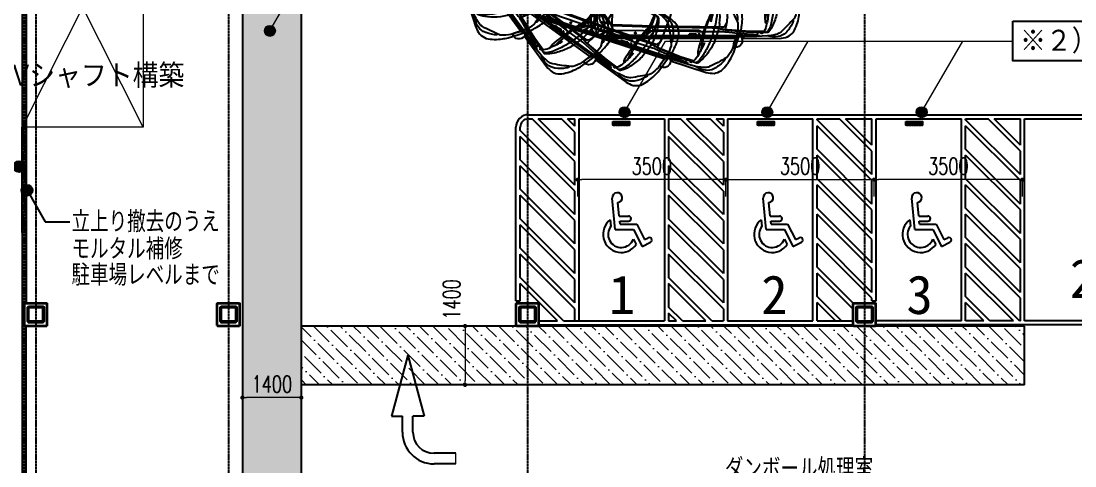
# Model space of a CAD drawing. Header units: millimetres. Extents: x 3721 to 423725, y 3529 to 115772.
# Drawn here: x 36592 to 61611, y 39457 to 50034 of the extents above; entities that cross this region are included whole.
import ezdxf
from ezdxf.enums import TextEntityAlignment as Align

# ---------------------------------------------------------------- set-up
doc = ezdxf.new("R2010")
doc.units = ezdxf.units.MM
doc.header["$LTSCALE"] = 0.2
doc.header["$PDMODE"] = 1
doc.linetypes.add('CENTER', pattern=[50.8, 31.75, -6.35, 6.35, -6.35])
doc.layers.get('Defpoints').update_dxf_attribs({"color": 40})
for name, color, linetype in [('20_チェッカー', 1, 'Continuous'), ('92 設備記述', 3, 'Continuous'), ('A_建築（下図）', 8, 'Continuous'), ('歩行者通路', 1, 'Continuous')]:
    doc.layers.add(name, color=color, linetype=linetype)
for name, color, linetype, lineweight, true_color in [('A_寸法', 1, 'Continuous', 9, 0xff0000), ('撤去記述', 1, 'Continuous', 9, 0xff0000), ('改修範囲', 1, 'Continuous', 9, 0xff0000), ('改修記述', 1, 'Continuous', 9, 0xff0000)]:
    doc.layers.add(name, color=color, linetype=linetype, lineweight=lineweight, true_color=true_color)
doc.layers.add('A_通芯', color=8, linetype='Continuous', plot=False)
doc.styles.add('Dim', font='simplex.shx', dxfattribs={"width": 0.7, "bigfont": 'extfont2.shx'})
doc.styles.add('Standard-A', font='romans.shx', dxfattribs={"bigfont": 'extfont2.shx'})
doc.styles.add('ゴシック', font='MS Gothic.ttf', dxfattribs={"height": 4})
doc.styles.add('スタイル1', font='MS PGothic.ttf')
doc.dimstyles.new('1-200', dxfattribs={"dimscale": 200, "dimtxt": 3, "dimasz": 1, "dimexe": 1, "dimexo": 1, "dimgap": 1, "dimtad": 1, "dimdec": 0, "dimtxsty": 'Dim', "dimblk": 'DOT', "dimcen": 2.5, "dimadec": 0, "dimazin": 0, "dimtfac": 1, "dimtdec": 0, "dimtix": 1, "dimtmove": 2, "dimatfit": 3, "dimldrblk": '引出線', "dimfxl": 1, "dimlwd": -1, "dimlwe": -1, "dimarcsym": 0})

# ---------------------------------------------------------------- blocks, each defined once
blk = doc.blocks.new('_Dot')
at = {"color": 0, "linetype": 'ByBlock', "lineweight": -2}
blk.add_line((-0.5, 0), (-1, 0), dxfattribs=at)
at = {"color": 0, "linetype": 'ByBlock', "const_width": 0.5}
blk.add_lwpolyline([(-0.25, 0, 1), (0.25, 0, 1)], format="xyb", close=True, dxfattribs=at)
blk = doc.blocks.new('*D7')
at = {"layer": 'A_寸法', "color": 0, "transparency": 16777216}
for p, q in [((41846, 40082), (41846, 41082)), ((43146, 41082), (41946, 41082)), ((43246, 40082), (43246, 41082))]:
    blk.add_line(p, q, dxfattribs=at)
at = {"layer": 'Defpoints', "color": 0, "transparency": 16777216}
for p in [(41846, 41082), (41846, 40082), (43246, 40082)]:
    blk.add_point(p, dxfattribs=at)
at = {"layer": 'A_寸法', "color": 0, "transparency": 16777216, "xscale": 100, "yscale": 100, "zscale": 100, "rotation": 180}
blk.add_blockref('_Dot', (41846, 41082), dxfattribs=at)
at = {"layer": 'A_寸法', "color": 0, "transparency": 16777216, "xscale": 100, "yscale": 100, "zscale": 100}
blk.add_blockref('_Dot', (43246, 41082), dxfattribs=at)
at = {"layer": 'A_寸法', "color": 0, "transparency": 16777216, "insert": (42546, 41402), "char_height": 400, "attachment_point": 5, "style": 'Dim'}
blk.add_mtext('1400', dxfattribs=at)
blk = doc.blocks.new('引出線')
at = {"color": 0, "linetype": 'ByBlock'}
for points in [[(0, 0), (-1.96, -0.4)], [(-1, 0), (0, 0)]]:
    blk.add_lwpolyline(points, dxfattribs=at)
blk = doc.blocks.new('*D10')
at = {"layer": 'A_寸法', "color": 0, "transparency": 16777216}
for p, q in [((56846, 45867), (56846, 46264)), ((60266, 46264), (56946, 46264)), ((60366, 45867), (60366, 46264))]:
    blk.add_line(p, q, dxfattribs=at)
at = {"layer": 'Defpoints', "color": 0, "transparency": 16777216}
for p in [(56846, 46264), (56846, 45867), (60366, 45867)]:
    blk.add_point(p, dxfattribs=at)
at = {"layer": 'A_寸法', "color": 0, "transparency": 16777216, "xscale": 100, "yscale": 100, "zscale": 100, "rotation": 180}
blk.add_blockref('_Dot', (56846, 46264), dxfattribs=at)
at = {"layer": 'A_寸法', "color": 0, "transparency": 16777216, "xscale": 100, "yscale": 100, "zscale": 100}
blk.add_blockref('_Dot', (60366, 46264), dxfattribs=at)
at = {"layer": 'A_寸法', "color": 0, "transparency": 16777216, "insert": (58606, 46584), "char_height": 400, "attachment_point": 5, "style": 'Dim'}
blk.add_mtext('3500', dxfattribs=at)
blk = doc.blocks.new('*D11')
at = {"layer": 'A_寸法', "color": 0, "transparency": 16777216}
for p, q in [((53326, 45867), (53326, 46264)), ((53426, 46264), (56746, 46264)), ((56846, 45867), (56846, 46264))]:
    blk.add_line(p, q, dxfattribs=at)
at = {"layer": 'Defpoints', "color": 0, "transparency": 16777216}
for p in [(56846, 46264), (53326, 45867), (56846, 45867)]:
    blk.add_point(p, dxfattribs=at)
at = {"layer": 'A_寸法', "color": 0, "transparency": 16777216, "xscale": 100, "yscale": 100, "zscale": 100, "rotation": 180}
blk.add_blockref('_Dot', (53326, 46264), dxfattribs=at)
at = {"layer": 'A_寸法', "color": 0, "transparency": 16777216, "xscale": 100, "yscale": 100, "zscale": 100}
blk.add_blockref('_Dot', (56846, 46264), dxfattribs=at)
at = {"layer": 'A_寸法', "color": 0, "transparency": 16777216, "insert": (55086, 46584), "char_height": 400, "attachment_point": 5, "style": 'Dim'}
blk.add_mtext('3500', dxfattribs=at)
blk = doc.blocks.new('*D12')
at = {"layer": 'A_寸法', "color": 0, "transparency": 16777216}
for p, q in [((49806, 45867), (49806, 46264)), ((53226, 46264), (49906, 46264)), ((53326, 45867), (53326, 46264))]:
    blk.add_line(p, q, dxfattribs=at)
at = {"layer": 'Defpoints', "color": 0, "transparency": 16777216}
for p in [(49806, 46264), (49806, 45867), (53326, 45867)]:
    blk.add_point(p, dxfattribs=at)
at = {"layer": 'A_寸法', "color": 0, "transparency": 16777216, "xscale": 100, "yscale": 100, "zscale": 100, "rotation": 180}
blk.add_blockref('_Dot', (49806, 46264), dxfattribs=at)
at = {"layer": 'A_寸法', "color": 0, "transparency": 16777216, "xscale": 100, "yscale": 100, "zscale": 100}
blk.add_blockref('_Dot', (53326, 46264), dxfattribs=at)
at = {"layer": 'A_寸法', "color": 0, "transparency": 16777216, "insert": (51566, 46584), "char_height": 400, "attachment_point": 5, "style": 'Dim'}
blk.add_mtext('3500', dxfattribs=at)
blk = doc.blocks.new('*D14')
at = {"layer": 'A_寸法', "color": 0, "transparency": 16777216}
for p, q in [((48133, 42784), (47133, 42784)), ((47133, 42684), (47133, 41484)), ((48133, 41384), (47133, 41384))]:
    blk.add_line(p, q, dxfattribs=at)
at = {"layer": 'Defpoints', "color": 0, "transparency": 16777216}
for p in [(48133, 42784), (47133, 41384), (48133, 41384)]:
    blk.add_point(p, dxfattribs=at)
at = {"layer": 'A_寸法', "color": 0, "transparency": 16777216, "xscale": 100, "yscale": 100, "zscale": 100}
for p, rotation in [((47133, 42784), 90), ((47133, 41384), 270)]:
    blk.add_blockref('_Dot', p, dxfattribs=dict(at, rotation=rotation))
at = {"layer": 'A_寸法', "color": 0, "transparency": 16777216, "insert": (46813, 43415), "char_height": 400, "attachment_point": 5, "rotation": 90, "style": 'Dim'}
blk.add_mtext('1400', dxfattribs=at)
blk = doc.blocks.new('ミニバン-軌跡(CAD素材.com)')
at = {"color": 0, "linetype": 'ByBlock', "lineweight": -2}
for p, q in [((-848, -1033), (-795, -996)), ((-768, -777), (-784, -803)), ((768, -777), (784, -803)), ((848, -1033), (795, -996)), ((-796, -1398), (-834, -1023)), ((796, -1398), (834, -1023)), ((-879, -1479), (-878, -4475)), ((-765, -1745), (-796, -1472)), ((765, -1745), (796, -1472)), ((879, -1479), (878, -4475)), ((-700, -1879), (-677, -1840)), ((700, -1879), (677, -1840)), ((-848, -2299), (-760, -2299)), ((848, -2299), (760, -2299)), ((-723, -3470), (-653, -3521)), ((723, -3470), (653, -3521)), ((-855, -3657), (-844, -4509)), ((855, -3657), (844, -4509)), ((-856, -4608), (-798, -4552)), ((856, -4608), (798, -4552))]:
    blk.add_line(p, q, dxfattribs=at)
for points in [[(918, -1372), (919, -475, 0.052869), (886, -293, 0.099297), (769, -149, 0.09505), (406, -21, 0.019204), (270, 0), (0, 0), (-270, 0, 0.019204), (-406, -21, 0.09505), (-769, -149, 0.099297), (-886, -293, 0.052869), (-919, -475), (-918, -1372)], [(-557, -171, 0.075459), (-787, -329)], [(-444, -133, 0.023131), (-765, -442)], [(-461, -152, 0.104508), (-557, -171)], [(-185, -60, 0.063251), (-413, -112, 0.134396), (-444, -133)], [(185, -60, -0.063251), (413, -112, -0.134396), (444, -133)], [(444, -133, -0.023131), (765, -442)], [(461, -152, -0.104508), (557, -171)], [(557, -171, -0.075459), (787, -329)], [(-787, -329, 0.114979), (-879, -511)], [(-797, -487, 0.039053), (-832, -591)], [(-765, -442, 0.066416), (-797, -487)], [(765, -442, -0.066416), (797, -487)], [(787, -329, -0.114979), (879, -511)], [(797, -487, -0.039053), (832, -591)], [(-879, -511, 0.118345), (-862, -763)], [(-832, -591, 0.044996), (-862, -763)], [(-774, -744, 0.192364), (-784, -766), (-784, -1170), (-729, -1719), (-683, -1959, -0.039646), (-674, -2078), (-654, -3505), (-618, -4448), (-678, -4448, 0.139659), (-705, -4458)], [(-583, -628, 0.082206), (-774, -744)], [(-736, -746, 0.111729), (-768, -777)], [(-741, -839, 0.022817), (-396, -750)], [(-593, -685, 0.061966), (-736, -746)], [(-285, -624, 0.029208), (-593, -685)], [(-286, -534, 0.049595), (-583, -628)], [(-260, -736, 0.043599), (-578, -785)], [(-260, -736, 0.000004), (-412, -789)], [(-286, -534, -0.024842), (-131, -515), (131, -515, -0.024842), (286, -534)], [(3, -608, 0.020061), (-285, -624)], [(-3, -608, -0.020061), (285, -624)], [(260, -736, -0.043599), (578, -785)], [(285, -624, -0.029208), (593, -685)], [(286, -534, -0.049595), (583, -628)], [(583, -628, -0.082206), (774, -744)], [(593, -685, -0.061966), (736, -746)], [(774, -744, -0.192364), (784, -766), (784, -1170), (729, -1719), (683, -1959, 0.039646), (674, -2078), (654, -3505), (618, -4448), (678, -4448, -0.139659), (705, -4458)], [(736, -746, -0.111729), (768, -777)], [(832, -591, -0.044996), (862, -763)], [(879, -511, -0.118345), (862, -763)], [(-747, -843, 0.237041), (-756, -860), (-756, -1178), (-709, -1826)], [(-741, -839, 1.129216), (-738, -863)], [(-578, -785, 0.087848), (-747, -843)], [(-738, -863, 0.006527), (-464, -807)], [(-483, -784, 0.663778), (-483, -805)], [(-47, -814, 0.001878), (-483, -784)], [(-483, -805, 0.007881), (-56, -841)], [(-56, -841, 0.018457), (513, -821)], [(-47, -814, 0.014985), (480, -762)], [(-42, -842, 0.321709), (-47, -814)], [(42, -842, -0.321709), (47, -814)], [(521, -770, 0.131765), (513, -821)], [(513, -821, 0.142979), (585, -785)], [(578, -785, -0.087848), (747, -843)], [(747, -843, -0.237041), (756, -860), (756, -1178), (709, -1826)], [(-884, -1389, 0.612974), (-1130, -1526)], [(-1112, -1571, 0.151023), (-884, -1482)], [(884, -1389, -0.612974), (1130, -1526)], [(1112, -1571, -0.151023), (884, -1482)], [(-1130, -1526, 0.012388), (-1129, -1559)], [(-1129, -1559, 0.209008), (-1125, -1566, 0.243697), (-1106, -1570)], [(925, -1511), (925, -4272, 0.003581), (903, -4644, -0.18611), (760, -4905, -0.124913), (717, -4927, -0.044534), (294, -4950), (0, -4950), (-294, -4950, -0.044534), (-717, -4927, -0.124913), (-760, -4905, -0.18611), (-903, -4644, 0.003581), (-925, -4272), (-925, -1511)], [(-732, -2383), (-759, -2350), (-759, -1872, 0.025803), (-765, -1745)], [(-406, -1716, 0.038748), (-719, -1774)], [(-528, -1733, 0.220886), (-677, -1840)], [(406, -1716, -0.038748), (719, -1774)], [(528, -1733, -0.220886), (677, -1840)], [(732, -2383), (759, -2350), (759, -1872, -0.025803), (765, -1745)], [(1129, -1559, -0.209008), (1125, -1566, -0.243697), (1106, -1570)], [(1130, -1526, -0.012388), (1129, -1559)], [(-896, -2341), (-896, -2196, 0.181417), (-925, -2157)], [(896, -2341), (896, -2196, -0.181417), (925, -2157)], [(-925, -2393, 0.183158), (-896, -2341)], [(-925, -2712, 0.264173), (-895, -2647), (-895, -2535, 0.220154), (-925, -2475)], [(-820, -2455, 0.165512), (-824, -2453, -0.368802), (-847, -2435)], [(-815, -2468, 0.003531), (-822, -2624)], [(-815, -2468, 0.079659), (-816, -2463, 0.052837), (-820, -2455)], [(-744, -2706, 0.019432), (-759, -2350)], [(-721, -3457), (-722, -2429, 0.112466), (-732, -2383)], [(721, -3457), (722, -2429, -0.112466), (732, -2383)], [(744, -2706, -0.019432), (759, -2350)], [(815, -2468, -0.079659), (816, -2463, -0.052837), (820, -2455)], [(815, -2468, -0.003531), (822, -2624)], [(820, -2455, -0.165512), (824, -2453, 0.368802), (847, -2435)], [(925, -2712, -0.264173), (895, -2647), (895, -2535, -0.220154), (925, -2475)], [(925, -2393, -0.183158), (896, -2341)], [(-848, -2613, 0.254892), (-830, -2634, 0.317547), (-822, -2624)], [(-762, -3470, 0.215143), (-744, -3439), (-744, -2706)], [(762, -3470, -0.215143), (744, -3439), (744, -2706)], [(848, -2613, -0.254892), (830, -2634, -0.317547), (822, -2624)], [(-762, -3470, 0.059646), (-878, -3560)], [(-873, -3679, 0.027868), (-731, -3487)], [(-731, -3487, 0.103073), (-721, -3457)], [(731, -3487, -0.103073), (721, -3457)], [(873, -3679, -0.027868), (731, -3487)], [(762, -3470, -0.059646), (878, -3560)], [(-924, -3643, 0.25143), (-887, -3683, 0.253897), (-873, -3679)], [(924, -3643, -0.25143), (887, -3683, -0.253897), (873, -3679)], [(-894, -4690, 0.032499), (-878, -4475)], [(-798, -4552, 0.095647), (-726, -4373)], [(-705, -4458, 0.11588), (-753, -4530)], [(-585, -4448), (-578, -4524, 0.086235), (-520, -4729)], [(585, -4448), (578, -4524, -0.086235), (520, -4729)], [(705, -4458, -0.11588), (753, -4530)], [(798, -4552, -0.095647), (726, -4373)], [(894, -4690, -0.032499), (878, -4475)], [(-865, -4675, 0.038674), (-844, -4509)], [(-852, -4704, 0.097934), (-847, -4746, 0.112896), (-802, -4800)], [(-827, -4729, 0.138524), (-805, -4692)], [(-753, -4530, 0.032255), (-805, -4692)], [(-750, -4663, 0.135715), (-750, -4736)], [(-750, -4736, 0.210251), (-687, -4775)], [(-692, -4525, 0.121051), (-552, -4714)], [(-552, -4714, 0.08634), (-423, -4755)], [(552, -4714, -0.08634), (423, -4755)], [(692, -4525, -0.121051), (552, -4714)], [(750, -4736, -0.210251), (687, -4775)], [(750, -4663, -0.135715), (750, -4736)], [(753, -4530, -0.032255), (805, -4692)], [(852, -4704, -0.097934), (847, -4746, -0.112896), (802, -4800)], [(827, -4729, -0.138524), (805, -4692)], [(865, -4675, -0.038674), (844, -4509)], [(-802, -4800, 0.164039), (-694, -4848)], [(-694, -4848, 0.03209), (-426, -4874)], [(-687, -4775, 0.037713), (-200, -4830)], [(687, -4775, -0.037713), (200, -4830)], [(694, -4848, -0.03209), (426, -4874)], [(802, -4800, -0.164039), (694, -4848)]]:
    blk.add_lwpolyline(points, format="xyb", dxfattribs=at)
for points in [[(-185, -60), (-67, -60), (67, -60), (185, -60)], [(-862, -763), (-878, -1019), (-878, -1389)], [(-850, -3534), (-848, -2420), (-848, -952)], [(850, -3534), (848, -2420), (848, -952)], [(862, -763), (878, -1019), (878, -1389)], [(-848, -1472), (-796, -1472), (-796, -1398), (-848, -1353), (-878, -1335), (-918, -1335)], [(-848, -1389), (-884, -1389), (-884, -1482), (-848, -1463)], [(848, -1472), (796, -1472), (796, -1398), (848, -1353), (878, -1335), (918, -1335)], [(848, -1389), (884, -1389), (884, -1482), (848, -1463)], [(-406, -1716), (3, -1699)], [(406, -1716), (-3, -1699)], [(-655, -1809), (-632, -3504), (-596, -4448)], [(655, -1809), (632, -3504), (596, -4448)], [(-924, -2432), (-878, -2432), (-848, -2420)], [(924, -2432), (878, -2432), (848, -2420)], [(-726, -4373), (-735, -3708), (-744, -3507)], [(726, -4373), (735, -3708), (744, -3507)], [(-750, -4663), (-721, -4564), (-692, -4525), (-719, -4472)], [(618, -4448), (578, -4448), (0, -4435), (-578, -4448), (-618, -4448)], [(750, -4663), (721, -4564), (692, -4525), (719, -4472)], [(426, -4874), (0, -4890), (-426, -4874)], [(-423, -4755), (0, -4771), (423, -4755)]]:
    blk.add_lwpolyline(points, dxfattribs=at)
blk.add_ellipse((-825, -2384), major_axis=(17, 0.3), ratio=0.749907, dxfattribs=at)
at = {"color": 0, "linetype": 'ByBlock', "lineweight": -2, "extrusion": (0, 0, -1)}
blk.add_ellipse((825, -2384), major_axis=(-17, 0.3), ratio=0.749907, dxfattribs=at)
at = {"color": 0, "linetype": 'ByBlock', "lineweight": -2}
blk.add_rational_spline([(0, -4336), (-16, -4336), (-30, -4330), (-29, -4143), (0, -4143), (29, -4143), (30, -4330), (16, -4336), (0, -4336)], [0.955281028926, 0.955261294131, 1, 0.71816190257, 0.999863470606, 0.71816190257, 1, 0.955261294131, 0.955281028926], degree=2, knots=[0, 0, 0, 0.426343, 0.426343, 1.965444, 1.965444, 3.504545, 3.504545, 3.930888, 3.930888, 3.930888], dxfattribs=at)
at = {"layer": 'Defpoints', "color": 5}
for points in [[(-765, -900), (-815, -900)], [(-790, -925), (-790, -875)], [(815, -900), (765, -900)], [(790, -925), (790, -875)], [(-765, -3900), (-815, -3900)], [(-790, -3925), (-790, -3875)], [(815, -3900), (765, -3900)], [(790, -3925), (790, -3875)]]:
    blk.add_lwpolyline(points, dxfattribs=at)
for centre in [(-790, -900), (790, -900), (-790, -3900), (790, -3900)]:
    blk.add_circle(centre, 15, dxfattribs=at)

msp = doc.modelspace()

# ---------------------------------------------------------------- hatches: boundary and pattern name
at = {"transparency": 33554687}
h = msp.add_hatch(dxfattribs=at)
h.set_pattern_fill('ANSI31', color=256, scale=20)
h.set_pattern_definition([(45, (-1373.887, 0), (-44.90128, 44.90128), [])])
h.paths.add_polyline_path([(36715.9, 47508.5), (36615.9, 47508.5), (36615.9, 45008.5), (36715.9, 45008.5)])
at = {"layer": '92 設備記述'}
h = msp.add_hatch(color=8, dxfattribs=at)
h.dxf.hatch_style = 1
h.paths.add_polyline_path([(36676.5, 46574.2, -1), (36414.6, 46574.2, -1)])
h = msp.add_hatch(color=8, dxfattribs=at)
h.dxf.hatch_style = 1
h.paths.add_polyline_path([(36601.9, 46012.1, 1), (36863.7, 46012.1, 1)])
at = {"layer": '改修範囲', "transparency": 33554687}
h = msp.add_hatch(dxfattribs=at)
h.set_pattern_fill('ANSI36', color=256, scale=70)
h.set_pattern_definition([(45, (56287.12, 0), (117.86586, 432.1748), [555.625, -111.125, 0, -111.125])])
h.paths.add_polyline_path([(44807.8, 93011), (43407.8, 93011), (43407.9, 74242.9), (39665.9, 74242.9), (39665.9, 61008.5), (41065.9, 61008.5), (41065.9, 61742.9), (41855.1, 61742.9), (41852.6, 53228.5), (39487.9, 53228.5), (39487.9, 51257.4), (41845.9, 51257.4), (41845.9, 37058.5), (43245.9, 37058.5), (43245.9, 63142.9), (41065.9, 63142.9), (41065.9, 72842.9), (44807.8, 72842.9)])
h = msp.add_hatch(dxfattribs=at)
h.set_pattern_fill('ANSI36', color=256, scale=70, angle=90)
h.set_pattern_definition([(135, (-21978.1, -6426.17), (-432.17483, 117.86586), [555.625, -111.125, 0, -111.125])])
h.paths.add_polyline_path([(60415.9, 41383.5), (60415.9, 42783.5), (43245.9, 42783.5), (43245.9, 41383.5)])
at = {"layer": '改修記述'}
h = msp.add_hatch(color=256, dxfattribs=at)
h.dxf.hatch_style = 1
h.paths.add_polyline_path([(42629.9, 49801.1, -1), (42368.1, 49801.1, -1)])
h = msp.add_hatch(color=256, dxfattribs=at)
h.dxf.hatch_style = 1
h.paths.add_polyline_path([(51049.3, 47867.5, -1), (50787.4, 47867.5, -1)])
h = msp.add_hatch(color=256, dxfattribs=at)
h.dxf.hatch_style = 1
h.paths.add_polyline_path([(54436.5, 47867.5, -1), (54174.7, 47867.5, -1)])
h = msp.add_hatch(color=256, dxfattribs=at)
h.dxf.hatch_style = 1
h.paths.add_polyline_path([(58103.1, 47867.5, -1), (57841.2, 47867.5, -1)])
at = {"layer": '歩行者通路', "transparency": 33554687}
h = msp.add_hatch(dxfattribs=at)
h.set_pattern_fill('ANGLE', color=256)
h.set_pattern_definition([(0, (-23828.56, 4591.855), (0, 6.985), [5.08, -1.905]), (90, (-23828.56, 4591.855), (-6.985, 4e-16), [5.08, -1.905])])
h.paths.add_polyline_path([(50851.7, 47648.5), (50638.1, 47648.5), (50638.1, 47556.4), (50943.8, 47556.4)])
h.paths.add_polyline_path([(51035.1, 47606.5), (50993.1, 47648.5), (50851.7, 47648.5), (50943.8, 47556.4), (51035.1, 47556.4)])
h.paths.add_polyline_path([(51035.1, 47648.5), (50993.1, 47648.5), (51035.1, 47606.5)], flags=17)
h = msp.add_hatch(dxfattribs=at)
h.set_pattern_fill('ANGLE', color=256)
h.set_pattern_definition([(0, (-20393.995, 4591.855), (0, 6.985), [5.08, -1.905]), (90, (-20393.995, 4591.855), (-6.985, 4e-16), [5.08, -1.905])])
h.paths.add_polyline_path([(54286.3, 47648.5), (54072.7, 47648.5), (54072.7, 47556.4), (54378.4, 47556.4)])
h.paths.add_polyline_path([(54469.7, 47606.5), (54427.7, 47648.5), (54286.3, 47648.5), (54378.4, 47556.4), (54469.7, 47556.4)])
h.paths.add_polyline_path([(54469.7, 47648.5), (54427.7, 47648.5), (54469.7, 47606.5)], flags=17)
h = msp.add_hatch(dxfattribs=at)
h.set_pattern_fill('ANGLE', color=256)
h.set_pattern_definition([(0, (-16872.203, 4591.855), (0, 6.985), [5.08, -1.905]), (90, (-16872.203, 4591.855), (-6.985, 4e-16), [5.08, -1.905])])
h.paths.add_polyline_path([(57808.1, 47648.5), (57594.5, 47648.5), (57594.5, 47556.4), (57900.2, 47556.4)])
h.paths.add_polyline_path([(57991.5, 47606.5), (57949.5, 47648.5), (57808.1, 47648.5), (57900.2, 47556.4), (57991.5, 47556.4)])
h.paths.add_polyline_path([(57991.5, 47648.5), (57949.5, 47648.5), (57991.5, 47606.5)], flags=17)

# ---------------------------------------------------------------- linework, layer by layer
at = {"color": 2}
msp.add_lwpolyline([(36615.9, 47508.5), (36715.9, 47508.5), (36715.9, 45008.5), (36615.9, 45008.5)], close=True, dxfattribs=at)
at = {"layer": '20_チェッカー'}
for p, q in [((50699.6, 45080.8), (50627.8, 45823.4)), ((54283.9, 45080.8), (54212.1, 45823.4)), ((57808.9, 45080.8), (57737.1, 45823.4)), ((50793.9, 45399.4), (50762, 45717.2)), ((54378.3, 45399.4), (54346.4, 45717.2)), ((57903.3, 45399.4), (57871.4, 45717.2)), ((50579.7, 45307.1), (50595.9, 45158.2)), ((50793.9, 45399.4), (51011.4, 45399.4)), ((54164.1, 45307.1), (54180.2, 45158.2)), ((54378.3, 45399.4), (54595.8, 45399.4)), ((57689.1, 45307.1), (57705.2, 45158.2)), ((57903.3, 45399.4), (58120.8, 45399.4)), ((50699.6, 45080.8), (51132.2, 45080.8)), ((50813.5, 45204.3), (50806.2, 45277.2)), ((50806.2, 45277.2), (51011.4, 45277.2)), ((50813.5, 45204.3), (51206.5, 45204.3)), ((51132.2, 45080.8), (51333.6, 44675.6)), ((51206.5, 45204.3), (51389.1, 44836.8)), ((54283.9, 45080.8), (54716.5, 45080.8)), ((54397.9, 45204.3), (54390.6, 45277.2)), ((54390.6, 45277.2), (54595.8, 45277.2)), ((54397.9, 45204.3), (54790.9, 45204.3)), ((54716.5, 45080.8), (54917.9, 44675.6)), ((54790.9, 45204.3), (54973.5, 44836.8)), ((57808.9, 45080.8), (58241.5, 45080.8)), ((57922.9, 45204.3), (57915.6, 45277.2)), ((57915.6, 45277.2), (58120.8, 45277.2)), ((57922.9, 45204.3), (58315.9, 45204.3)), ((58241.5, 45080.8), (58442.9, 44675.6)), ((58315.9, 45204.3), (58498.5, 44836.8)), ((51128.6, 44847.8), (51197.7, 44724.4)), ((51389.1, 44836.8), (51481.8, 44883.3)), ((54713, 44847.8), (54782, 44724.4)), ((54973.5, 44836.8), (55066.2, 44883.3)), ((58238, 44847.8), (58307, 44724.4)), ((58498.5, 44836.8), (58591.2, 44883.3)), ((51333.6, 44675.6), (51535.3, 44776.6)), ((54917.9, 44675.6), (55119.6, 44776.6)), ((58442.9, 44675.6), (58644.6, 44776.6))]:
    msp.add_line(p, q, dxfattribs=at)
for centre, radius, start, end in [((50745.9, 45834.8), 118.7, 277.81979, 185.52299), ((54330.2, 45834.8), 118.7, 277.81979, 185.52299), ((57855.2, 45834.8), 118.7, 277.81979, 185.52299), ((50839, 44963.1), 430.8, 127.00449, 326.35497), ((51011.4, 45338.3), 61.1, 270, 90), ((54423.4, 44963.1), 430.8, 127.00449, 326.35497), ((54595.8, 45338.3), 61.1, 270, 90), ((57948.4, 44963.1), 430.8, 127.00449, 326.35497), ((58120.8, 45338.3), 61.1, 270, 90), ((50839, 44963.1), 311.7, 141.26339, 338.28584), ((54423.4, 44963.1), 311.7, 141.26339, 338.28584), ((57948.4, 44963.1), 311.7, 141.26339, 338.28584), ((51508.6, 44830), 59.7, 296.61742, 116.61742), ((55092.9, 44830), 59.7, 296.61742, 116.61742), ((58617.9, 44830), 59.7, 296.61742, 116.61742)]:
    msp.add_arc(centre, radius, start, end, dxfattribs=at)
at = {"layer": '92 設備記述', "color": 8}
for p, q in [((36732.8, 46012.1), (37166.1, 45261.6)), ((37166.1, 45261.6), (37746.9, 45261.6)), ((45771.3, 42094.6), (45382.3, 40642.7)), ((45771.3, 42094.6), (46160.3, 40642.7)), ((45382.3, 40642.7), (45646.3, 40642.7)), ((45646.3, 40257.4), (45646.3, 40642.7)), ((45896.3, 40257.4), (45896.3, 40642.7)), ((46160.3, 40642.7), (45896.3, 40642.7)), ((46913.3, 39757.4), (46396.3, 39757.4)), ((46913.3, 39507.4), (46396.3, 39507.4))]:
    msp.add_line(p, q, dxfattribs=at)
for centre in [(36545.5, 46574.2), (36732.8, 46012.1)]:
    msp.add_circle(centre, 130.9, dxfattribs=at)
for radius in [750, 500]:
    msp.add_arc((46396.3, 40257.4), radius, 180, 270, dxfattribs=at)
at = {"layer": 'A_建築（下図）'}
for p, q in [((36615.9, 52646.5), (36615.9, 37080.5)), ((36715.9, 52646.5), (36715.9, 43333.5)), ((36715.9, 37080.5), (36715.9, 42783.5))]:
    msp.add_line(p, q, dxfattribs=at)
at = {"layer": 'A_建築（下図）', "linetype": 'Continuous'}
for p, q in [((48640.9, 47808.5), (79590.9, 47808.5)), ((53690.9, 47808.5), (53790.9, 47808.5)), ((48640.9, 47708.5), (48725.3, 47708.5)), ((49740.9, 46693), (48725.3, 47708.5)), ((49740.9, 46834.4), (48866.7, 47708.5)), ((48866.7, 47708.5), (49425.3, 47708.5)), ((49740.9, 47393), (49425.3, 47708.5)), ((49740.9, 47534.4), (49566.7, 47708.5)), ((49566.7, 47708.5), (49740.9, 47708.5)), ((49740.9, 47534.4), (49740.9, 47708.5)), ((49840.9, 47708.5), (51865.9, 47708.5)), ((49840.9, 42908.5), (49840.9, 47708.5)), ((51865.9, 47708.5), (51865.9, 42908.5)), ((51965.9, 47708.5), (51965.9, 47434.4)), ((51965.9, 47708.5), (52250.3, 47708.5)), ((53265.9, 46693), (52250.3, 47708.5)), ((53265.9, 46834.4), (52391.7, 47708.5)), ((52391.7, 47708.5), (52950.3, 47708.5)), ((53265.9, 47393), (52950.3, 47708.5)), ((53265.9, 47534.4), (53091.7, 47708.5)), ((53091.7, 47708.5), (53265.9, 47708.5)), ((53265.9, 47708.5), (53265.9, 47534.4)), ((53365.9, 47708.5), (55390.9, 47708.5)), ((53365.9, 47708.5), (53365.9, 42908.5)), ((55390.9, 42908.5), (55390.9, 47708.5)), ((55490.9, 47708.5), (56025.3, 47708.5)), ((55490.9, 47684.4), (55490.9, 47708.5)), ((56790.9, 46384.4), (55490.9, 47684.4)), ((56790.9, 46243), (55490.9, 47543)), ((55490.9, 46984.4), (55490.9, 47543)), ((56790.9, 46943), (56025.3, 47708.5)), ((56790.9, 47084.4), (56166.7, 47708.5)), ((56166.7, 47708.5), (56790.9, 47708.5)), ((56790.9, 47084.4), (56790.9, 47708.5)), ((56890.9, 47708.5), (58915.9, 47708.5)), ((56890.9, 43383.5), (56890.9, 47708.5)), ((58915.9, 42908.5), (58915.9, 47708.5)), ((59015.9, 47708.5), (59550.3, 47708.5)), ((59015.9, 47684.4), (59015.9, 47708.5)), ((60315.9, 46384.4), (59015.9, 47684.4)), ((60315.9, 46243), (59015.9, 47543)), ((59015.9, 46984.4), (59015.9, 47543)), ((60315.9, 46943), (59550.3, 47708.5)), ((59691.7, 47708.5), (60315.9, 47708.5)), ((60315.9, 47084.4), (59691.7, 47708.5)), ((60315.9, 47084.4), (60315.9, 47708.5)), ((60415.9, 47708.5), (63428.4, 47708.5)), ((60415.9, 42908.5), (60415.9, 47708.5)), ((48340.9, 43383.5), (48340.9, 47508.5)), ((48440.9, 47434.4), (48440.9, 47508.5)), ((49740.9, 46134.4), (48440.9, 47434.4)), ((48440.9, 46734.4), (48440.9, 47293)), ((49740.9, 45993), (48440.9, 47293)), ((49740.9, 46834.4), (49740.9, 47393)), ((53265.9, 46134.4), (51965.9, 47434.4)), ((53265.9, 45993), (51965.9, 47293)), ((51965.9, 47293), (51965.9, 46734.4)), ((53265.9, 47393), (53265.9, 46834.4)), ((56790.9, 45684.4), (55490.9, 46984.4)), ((56790.9, 45543), (55490.9, 46843)), ((55490.9, 46284.4), (55490.9, 46843)), ((56790.9, 46384.4), (56790.9, 46943)), ((60315.9, 45684.4), (59015.9, 46984.4)), ((60315.9, 45543), (59015.9, 46843)), ((59015.9, 46284.4), (59015.9, 46843)), ((60315.9, 46384.4), (60315.9, 46943)), ((49740.9, 45434.4), (48440.9, 46734.4)), ((48440.9, 46034.4), (48440.9, 46593)), ((49740.9, 45293), (48440.9, 46593)), ((49740.9, 46134.4), (49740.9, 46693)), ((53265.9, 45434.4), (51965.9, 46734.4)), ((53265.9, 45293), (51965.9, 46593)), ((51965.9, 46593), (51965.9, 46034.4)), ((53265.9, 46693), (53265.9, 46134.4)), ((56790.9, 44984.4), (55490.9, 46284.4)), ((56790.9, 44843), (55490.9, 46143)), ((55490.9, 45584.4), (55490.9, 46143)), ((56790.9, 45684.4), (56790.9, 46243)), ((60315.9, 44984.4), (59015.9, 46284.4)), ((60315.9, 44843), (59015.9, 46143)), ((59015.9, 45584.4), (59015.9, 46143)), ((60315.9, 45684.4), (60315.9, 46243)), ((49740.9, 44734.4), (48440.9, 46034.4)), ((48440.9, 45334.4), (48440.9, 45893)), ((49740.9, 44593), (48440.9, 45893)), ((49740.9, 45434.4), (49740.9, 45993)), ((53265.9, 44734.4), (51965.9, 46034.4)), ((53265.9, 44593), (51965.9, 45893)), ((51965.9, 45893), (51965.9, 45334.4)), ((53265.9, 45993), (53265.9, 45434.4)), ((56790.9, 44284.4), (55490.9, 45584.4)), ((56790.9, 44984.4), (56790.9, 45543)), ((60315.9, 44284.4), (59015.9, 45584.4)), ((60315.9, 44984.4), (60315.9, 45543)), ((49740.9, 44034.4), (48440.9, 45334.4)), ((49740.9, 44734.4), (49740.9, 45293)), ((53265.9, 44034.4), (51965.9, 45334.4)), ((53265.9, 45293), (53265.9, 44734.4)), ((56790.9, 44143), (55490.9, 45443)), ((55490.9, 44884.4), (55490.9, 45443)), ((60315.9, 44143), (59015.9, 45443)), ((59015.9, 44884.4), (59015.9, 45443)), ((48440.9, 44634.4), (48440.9, 45193)), ((49740.9, 43893), (48440.9, 45193)), ((53265.9, 43893), (51965.9, 45193)), ((51965.9, 45193), (51965.9, 44634.4)), ((56790.9, 43584.4), (55490.9, 44884.4)), ((56790.9, 44284.4), (56790.9, 44843)), ((60315.9, 43584.4), (59015.9, 44884.4)), ((60315.9, 44284.4), (60315.9, 44843)), ((49740.9, 43334.4), (48440.9, 44634.4)), ((49740.9, 44034.4), (49740.9, 44593)), ((53265.9, 43334.4), (51965.9, 44634.4)), ((53265.9, 44593), (53265.9, 44034.4)), ((56790.9, 43443), (55490.9, 44743)), ((55490.9, 44184.4), (55490.9, 44743)), ((60315.9, 43443), (59015.9, 44743)), ((59015.9, 44184.4), (59015.9, 44743)), ((48440.9, 43934.4), (48440.9, 44493)), ((49740.9, 43193), (48440.9, 44493)), ((53265.9, 43193), (51965.9, 44493)), ((51965.9, 44493), (51965.9, 43934.4)), ((56348.8, 43326.4), (55490.9, 44184.4)), ((56340.9, 43193), (55490.9, 44043)), ((55490.9, 43484.4), (55490.9, 44043)), ((56790.9, 43584.4), (56790.9, 44143)), ((60291.7, 42908.5), (59015.9, 44184.4)), ((59015.9, 43484.4), (59015.9, 44043)), ((60150.3, 42908.5), (59015.9, 44043)), ((60315.9, 43584.4), (60315.9, 44143)), ((49466.7, 42908.5), (48440.9, 43934.4)), ((48440.9, 43383.5), (48440.9, 43793)), ((49325.3, 42908.5), (48440.9, 43793)), ((49740.9, 43334.4), (49740.9, 43893)), ((52991.7, 42908.5), (51965.9, 43934.4)), ((52850.3, 42908.5), (51965.9, 43793)), ((51965.9, 43793), (51965.9, 43234.4)), ((53265.9, 43893), (53265.9, 43334.4)), ((36680.9, 43333.5), (36665.9, 43318.5)), ((36665.9, 42798.5), (36665.9, 43318.5)), ((36675.9, 43323.5), (37205.9, 43323.5)), ((36675.9, 42793.5), (36675.9, 43323.5)), ((36675.9, 43317.5), (37199.9, 43317.5)), ((36680.9, 43333.5), (37200.9, 43333.5)), ((36681.9, 42799.5), (36681.9, 43317.5)), ((37199.9, 42799.5), (37199.9, 43317.5)), ((37200.9, 43333.5), (37215.9, 43318.5)), ((37205.9, 42793.5), (37205.9, 43323.5)), ((37215.9, 42798.5), (37215.9, 43318.5)), ((41255.9, 43333.5), (41240.9, 43318.5)), ((41240.9, 42798.5), (41240.9, 43318.5)), ((41250.9, 43323.5), (41780.9, 43323.5)), ((41250.9, 42793.5), (41250.9, 43323.5)), ((41250.9, 43317.5), (41774.9, 43317.5)), ((41255.9, 43333.5), (41775.9, 43333.5)), ((41256.9, 42799.5), (41256.9, 43317.5)), ((41774.9, 42799.5), (41774.9, 43317.5)), ((41775.9, 43333.5), (41790.9, 43318.5)), ((41780.9, 42793.5), (41780.9, 43323.5)), ((41790.9, 42798.5), (41790.9, 43318.5)), ((48340.9, 43383.5), (48440.9, 43383.5)), ((48355.9, 43333.5), (48340.9, 43318.5)), ((48340.9, 42798.5), (48340.9, 43318.5)), ((48350.9, 43323.5), (48880.9, 43323.5)), ((48350.9, 42793.5), (48350.9, 43323.5)), ((48350.9, 43317.5), (48874.9, 43317.5)), ((48355.9, 43333.5), (48875.9, 43333.5)), ((48356.9, 42799.5), (48356.9, 43317.5)), ((48874.9, 42799.5), (48874.9, 43317.5)), ((48875.9, 43333.5), (48890.9, 43318.5)), ((48880.9, 42793.5), (48880.9, 43323.5)), ((48890.9, 42798.5), (48890.9, 43318.5)), ((56066.7, 42908.5), (55490.9, 43484.4)), ((55490.9, 42908.5), (55490.9, 43343)), ((55925.3, 42908.5), (55490.9, 43343)), ((56355.9, 43333.5), (56340.9, 43318.5)), ((56340.9, 42798.5), (56340.9, 43318.5)), ((56350.9, 43323.5), (56880.9, 43323.5)), ((56350.9, 42793.5), (56350.9, 43323.5)), ((56350.9, 43317.5), (56874.9, 43317.5)), ((56355.9, 43333.5), (56875.9, 43333.5)), ((56356.9, 42799.5), (56356.9, 43317.5)), ((56790.9, 43383.5), (56790.9, 43443)), ((56790.9, 43383.5), (56890.9, 43383.5)), ((56874.9, 42799.5), (56874.9, 43317.5)), ((56875.9, 43333.5), (56890.9, 43318.5)), ((56880.9, 42793.5), (56880.9, 43323.5)), ((56890.9, 42798.5), (56890.9, 43318.5)), ((59591.7, 42908.5), (59015.9, 43484.4)), ((59015.9, 42908.5), (59015.9, 43343)), ((59450.3, 42908.5), (59015.9, 43343)), ((60315.9, 42908.5), (60315.9, 43443)), ((49740.9, 42908.5), (49740.9, 43193)), ((52291.7, 42908.5), (51965.9, 43234.4)), ((52150.3, 42908.5), (51965.9, 43093)), ((51965.9, 43093), (51965.9, 42908.5)), ((53265.9, 43193), (53265.9, 42908.5)), ((36665.9, 42798.5), (36680.9, 42783.5)), ((36675.9, 42799.5), (37199.9, 42799.5)), ((36675.9, 42793.5), (37205.9, 42793.5)), ((36680.9, 42783.5), (37200.9, 42783.5)), ((37215.9, 42798.5), (37200.9, 42783.5)), ((41240.9, 42798.5), (41255.9, 42783.5)), ((41250.9, 42799.5), (41774.9, 42799.5)), ((41250.9, 42793.5), (41780.9, 42793.5)), ((41255.9, 42783.5), (41775.9, 42783.5)), ((41790.9, 42798.5), (41775.9, 42783.5)), ((48340.9, 42798.5), (48355.9, 42783.5)), ((48350.9, 42799.5), (48874.9, 42799.5)), ((48350.9, 42793.5), (48880.9, 42793.5)), ((48355.9, 42783.5), (48875.9, 42783.5)), ((48890.9, 42798.5), (48875.9, 42783.5)), ((48890.9, 42908.5), (49325.3, 42908.5)), ((48890.9, 42808.5), (56340.9, 42808.5)), ((49466.7, 42908.5), (51865.9, 42908.5)), ((51965.9, 42908.5), (52150.3, 42908.5)), ((52291.7, 42908.5), (52850.3, 42908.5)), ((52991.7, 42908.5), (53265.9, 42908.5)), ((53365.9, 42908.5), (55390.9, 42908.5)), ((55490.9, 42908.5), (56340.9, 42908.5)), ((56340.9, 42798.5), (56355.9, 42783.5)), ((56350.9, 42799.5), (56874.9, 42799.5)), ((56350.9, 42793.5), (56880.9, 42793.5)), ((56355.9, 42783.5), (56875.9, 42783.5)), ((56890.9, 42798.5), (56875.9, 42783.5)), ((58915.9, 42908.5), (56890.9, 42908.5)), ((66540.9, 42808.5), (56890.9, 42808.5)), ((59450.3, 42908.5), (59015.9, 42908.5)), ((60150.3, 42908.5), (59591.7, 42908.5)), ((60315.9, 42908.5), (60291.7, 42908.5)), ((63428.4, 42908.5), (60415.9, 42908.5))]:
    msp.add_line(p, q, dxfattribs=at)
at = {"layer": 'A_建築（下図）'}
for points in [[(36770.9, 43258.5), (37110.9, 43258.5), (37140.9, 43228.5), (37140.9, 42888.5), (37110.9, 42858.5), (36770.9, 42858.5), (36740.9, 42888.5), (36740.9, 43228.5), (36770.9, 43258.5)], [(41345.9, 43258.5), (41685.9, 43258.5), (41715.9, 43228.5), (41715.9, 42888.5), (41685.9, 42858.5), (41345.9, 42858.5), (41315.9, 42888.5), (41315.9, 43228.5), (41345.9, 43258.5)], [(48445.9, 43258.5), (48785.9, 43258.5), (48815.9, 43228.5), (48815.9, 42888.5), (48785.9, 42858.5), (48445.9, 42858.5), (48415.9, 42888.5), (48415.9, 43228.5), (48445.9, 43258.5)], [(56445.9, 43258.5), (56785.9, 43258.5), (56815.9, 43228.5), (56815.9, 42888.5), (56785.9, 42858.5), (56445.9, 42858.5), (56415.9, 42888.5), (56415.9, 43228.5), (56445.9, 43258.5)]]:
    msp.add_lwpolyline(points, close=True, dxfattribs=at)
at = {"layer": 'A_建築（下図）', "linetype": 'Continuous'}
for points in [[(37098.9, 42883.5), (36782.9, 42883.5), (36765.9, 42900.5), (36765.9, 43216.5), (36782.9, 43233.5), (37098.9, 43233.5), (37115.9, 43216.5), (37115.9, 42900.5), (37098.9, 42883.5)], [(37098.9, 42895.5), (36782.9, 42895.5), (36777.9, 42900.5), (36777.9, 43216.5), (36782.9, 43221.5), (37098.9, 43221.5), (37103.9, 43216.5), (37103.9, 42900.5), (37098.9, 42895.5)], [(41673.9, 42883.5), (41357.9, 42883.5), (41340.9, 42900.5), (41340.9, 43216.5), (41357.9, 43233.5), (41673.9, 43233.5), (41690.9, 43216.5), (41690.9, 42900.5), (41673.9, 42883.5)], [(41673.9, 42895.5), (41357.9, 42895.5), (41352.9, 42900.5), (41352.9, 43216.5), (41357.9, 43221.5), (41673.9, 43221.5), (41678.9, 43216.5), (41678.9, 42900.5), (41673.9, 42895.5)], [(48773.9, 42883.5), (48457.9, 42883.5), (48440.9, 42900.5), (48440.9, 43216.5), (48457.9, 43233.5), (48773.9, 43233.5), (48790.9, 43216.5), (48790.9, 42900.5), (48773.9, 42883.5)], [(48773.9, 42895.5), (48457.9, 42895.5), (48452.9, 42900.5), (48452.9, 43216.5), (48457.9, 43221.5), (48773.9, 43221.5), (48778.9, 43216.5), (48778.9, 42900.5), (48773.9, 42895.5)], [(56773.9, 42883.5), (56457.9, 42883.5), (56440.9, 42900.5), (56440.9, 43216.5), (56457.9, 43233.5), (56773.9, 43233.5), (56790.9, 43216.5), (56790.9, 42900.5), (56773.9, 42883.5)], [(56773.9, 42895.5), (56457.9, 42895.5), (56452.9, 42900.5), (56452.9, 43216.5), (56457.9, 43221.5), (56773.9, 43221.5), (56778.9, 43216.5), (56778.9, 42900.5), (56773.9, 42895.5)]]:
    msp.add_lwpolyline(points, close=True, dxfattribs=at)
for radius in [300, 200]:
    msp.add_arc((48640.9, 47508.5), radius, 90, 180, dxfattribs=at)
at = {"layer": 'A_通芯', "color": 8, "linetype": 'CENTER'}
for p, q in [((36665.9, 63091.8), (36665.9, 30053.6)), ((36945.9, 63091.8), (36945.9, 30053.6)), ((41515.9, 63091.8), (41515.9, 30053.6)), ((48615.9, 63091.8), (48615.9, 30053.6)), ((56615.9, 63091.8), (56615.9, 30053.6))]:
    msp.add_line(p, q, dxfattribs=at)
at = {"layer": '改修範囲'}
for p, q in [((39487.9, 53228.5), (36615.9, 47508.5)), ((39487.9, 47508.5), (36615.9, 53228.5)), ((46913.3, 39507.4), (46913.3, 39757.4))]:
    msp.add_line(p, q, dxfattribs=at)
msp.add_lwpolyline([(36615.9, 53228.5), (39487.9, 53228.5), (39487.9, 47508.5), (36615.9, 47508.5)], close=True, dxfattribs=at)
at = {"layer": '改修記述'}
for p, q in [((42499, 49801.1), (44077.5, 52535.2)), ((50918.3, 47867.5), (51894.3, 49558)), ((51894.3, 49558), (60134.8, 49558)), ((54305.6, 47867.5), (55281.6, 49558)), ((57972.1, 47867.5), (58948.1, 49558))]:
    msp.add_line(p, q, dxfattribs=at)
for centre in [(42499, 49801.1), (50918.3, 47867.5), (54305.6, 47867.5), (57972.1, 47867.5)]:
    msp.add_circle(centre, 130.9, dxfattribs=at)
at = {"layer": '歩行者通路'}
for p, q in [((60415.9, 42783.5), (43245.9, 42783.5)), ((60415.9, 41383.5), (60415.9, 42783.5)), ((60415.9, 41383.5), (43245.9, 41383.5))]:
    msp.add_line(p, q, dxfattribs=at)
msp.add_lwpolyline([(43407.8, 93011), (43407.9, 74242.9), (39665.9, 74242.9), (39665.9, 61008.5), (41065.9, 61008.5), (41065.9, 61742.9), (41855.1, 61742.9), (41852.6, 53228.5), (39487.9, 53228.5), (39487.9, 51257.4), (41845.9, 51257.4), (41845.9, 37058.5), (43245.9, 37058.5), (43245.9, 63142.9), (41065.9, 63142.9), (41065.9, 72842.9), (44807.8, 72842.9), (44807.8, 93011), (43407.8, 93011)], dxfattribs=at)
for points in [[(60134.8, 50027.8), (73099.7, 50027.8), (73099.7, 49088.2), (60134.8, 49088.2)], [(50638.1, 47648.5), (51035.1, 47648.5), (51035.1, 47556.4), (50638.1, 47556.4)], [(54072.7, 47648.5), (54469.7, 47648.5), (54469.7, 47556.4), (54072.7, 47556.4)], [(57594.5, 47648.5), (57991.5, 47648.5), (57991.5, 47556.4), (57594.5, 47556.4)]]:
    msp.add_lwpolyline(points, close=True, dxfattribs=at)

# ---------------------------------------------------------------- block references
at = {"layer": 'Defpoints', "color": 8}
for p, rotation in [((48412.4, 49717.2), 197.9999999999999), ((50092.5, 49107.6), 216), ((51878.6, 49047.1), 234), ((53596.1, 49541.4), 252), ((55076.8, 50542.3), 270)]:
    msp.add_blockref('ミニバン-軌跡(CAD素材.com)', p, dxfattribs=dict(at, rotation=rotation))

# ---------------------------------------------------------------- texts
at = {"layer": '92 設備記述', "color": 8, "style": 'Standard-A', "width": 0.8}
for s, p in [('立上り撤去のうえ', (37790.1, 45264.5)), ('モルタル補修', (37790.1, 44615.4)), ('駐車場レベルまで', (37790.1, 43994.8)), ('ダンボール処理室', (53300.1, 39390))]:
    msp.add_text(s, height=500, dxfattribs=at).set_placement(p, align=Align.MIDDLE_LEFT)
at = {"layer": 'Defpoints', "color": 8, "style": 'ゴシック'}
for s, p in [('21', (61490, 43452.6)), ('1', (50543.6, 43069.4)), ('2', (54164.9, 43069.4)), ('3', (57610.9, 43069.4))]:
    msp.add_text(s, height=920, dxfattribs=at).set_placement(p)
at = {"layer": '撤去記述', "style": 'スタイル1', "width": 0.9}
msp.add_text('EVシャフト構築', height=500, dxfattribs=at).set_placement((35999.6, 48750.3), align=Align.MIDDLE_LEFT)
at = {"layer": '改修記述', "style": 'スタイル1', "width": 0.9}
msp.add_text('※２）車椅子使用者用駐車区画標識（自立型）', height=500, dxfattribs=at).set_placement((60309, 49577.2), align=Align.MIDDLE_LEFT)

# ---------------------------------------------------------------- dimensions: what is measured, and where the dimension line sits
at = {"layer": 'A_寸法'}
for base, p1, p2, picture, middle in [((49806.4, 46264.2), (53326.2, 45866.8), (49806.4, 45866.8), '*D12', (51566.3, 46584.2)), ((56846, 46264.2), (60365.9, 45866.8), (56846, 45866.8), '*D10', (58606, 46584.2))]:
    dim = msp.add_linear_dim(base=base, p1=p1, p2=p2, angle=180, text='3500', dimstyle='1-200', override={"dimtxt": 2, "dimasz": 0.5, "dimexe": 0, "dimexo": 0, "dimgap": 0.6}, dxfattribs=at)
    dim.commit()
    dim.dimension.update_dxf_attribs({"geometry": picture, "text_midpoint": middle})
dim = msp.add_linear_dim(base=(56846, 46264.2), p1=(53326.2, 45866.8), p2=(56846, 45866.8), text='3500', dimstyle='1-200', override={"dimtxt": 2, "dimasz": 0.5, "dimexe": 0, "dimexo": 0, "dimgap": 0.6}, dxfattribs=at)
dim.commit()
dim.dimension.update_dxf_attribs({"geometry": '*D11', "text_midpoint": (55086.1, 46584.2)})
dim = msp.add_linear_dim(base=(47133.5, 41383.5), p1=(48133.4, 42783.5), p2=(48133.4, 41383.5), angle=270, dimstyle='1-200', override={"dimtxt": 2, "dimasz": 0.5, "dimexe": 0, "dimexo": 0, "dimgap": 0.6}, dxfattribs=at)
dim.commit()
dim.dimension.update_dxf_attribs({"geometry": '*D14', "text_midpoint": (46813.5, 43415.1), "dimtype": 160})
dim = msp.add_linear_dim(base=(41845.9, 41082.1), p1=(43245.9, 40082.2), p2=(41845.9, 40082.2), angle=180, dimstyle='1-200', override={"dimtxt": 2, "dimasz": 0.5, "dimexe": 0, "dimexo": 0, "dimgap": 0.6}, dxfattribs=at)
dim.commit()
dim.dimension.update_dxf_attribs({"geometry": '*D7', "text_midpoint": (42545.9, 41402.1)})

doc.saveas('drawing.dxf')
